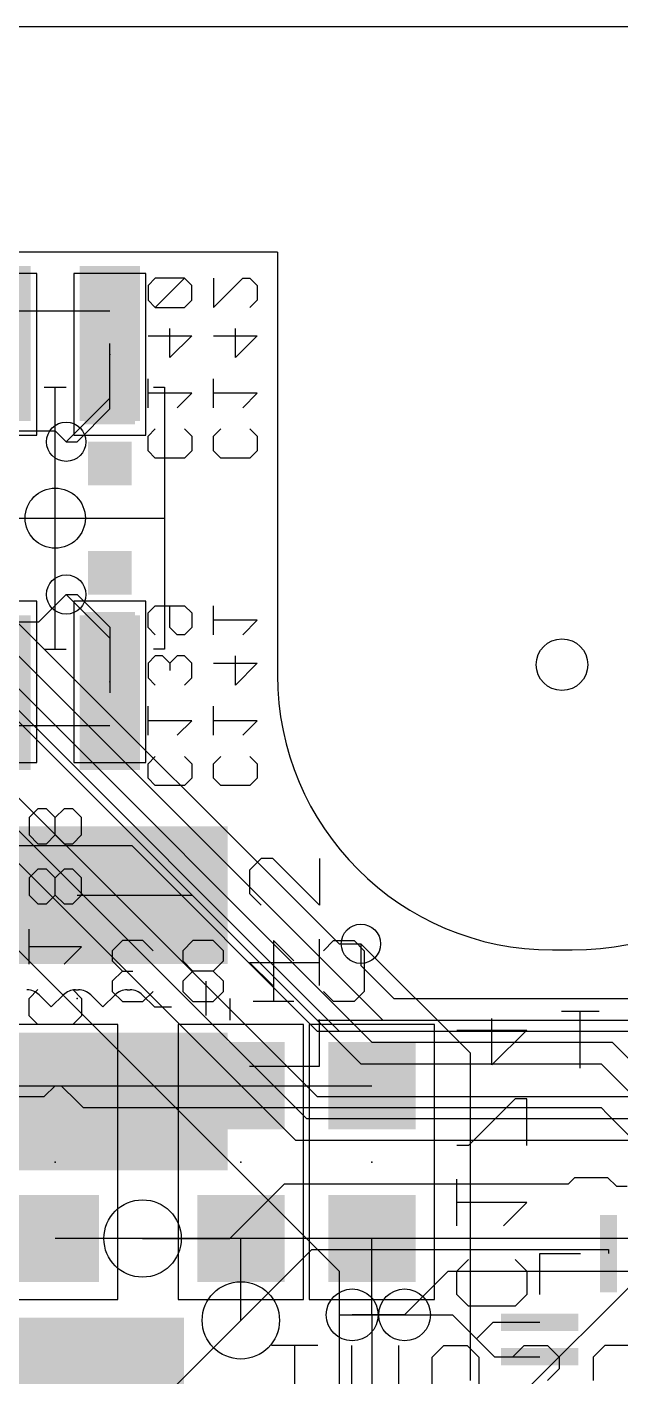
# Model space of a CAD drawing. Extents: x -61 to 136, y 23 to 123.
# Drawn here: x 87.94 to 94.83, y 89.84 to 105.54 of the extents above; entities that cross this region are included whole.
import ezdxf

# ---------------------------------------------------------------- set-up
doc = ezdxf.new("R2010")
doc.units = 0
for name, color, linetype in [('1', 14, 'CONTINUOUS'), ('13', 94, 'CONTINUOUS'), ('14', 94, 'CONTINUOUS'), ('16', 134, 'CONTINUOUS'), ('18', 94, 'CONTINUOUS'), ('20', 251, 'CONTINUOUS'), ('21', 251, 'CONTINUOUS'), ('23', 251, 'CONTINUOUS'), ('24', 54, 'CONTINUOUS'), ('25', 251, 'CONTINUOUS'), ('26', 54, 'CONTINUOUS'), ('3', 214, 'CONTINUOUS'), ('4', 214, 'CONTINUOUS'), ('40', 134, 'CONTINUOUS'), ('41', 14, 'CONTINUOUS')]:
    doc.layers.add(name, color=color, linetype=linetype)

# ---------------------------------------------------------------- blocks, each defined once
blk = doc.blocks.new('RECT')
blk.add_solid([(-0.5, -0.5), (0.5, -0.5), (-0.5, 0.5), (0.5, 0.5)])
blk = doc.blocks.new('ROUNDV')
blk.add_circle((0, 0), 0.5)

msp = doc.modelspace()

# ---------------------------------------------------------------- linework, layer by layer
at = {"layer": '1'}
for p, q in [((118.237, 105.537), (29.21, 105.537)), ((88.9, 101.092), (88.9, 101.854)), ((88.519, 100.711), (88.9, 101.092)), ((88.392, 100.711), (88.519, 100.711)), ((88.392, 98.933), (88.519, 98.933)), ((88.519, 98.933), (88.9, 98.552)), ((88.9, 98.552), (88.9, 97.79)), ((88.519, 95.434), (89.859, 95.434)), ((89.859, 95.434), (91.313, 93.98)), ((91.313, 93.98), (94.996, 93.98)), ((86.106, 93.218), (88.335, 93.218)), ((88.335, 93.218), (88.519, 93.034)), ((88.519, 93.034), (88.589, 92.964)), ((88.589, 92.964), (94.488, 92.964)), ((94.488, 92.964), (94.615, 92.964)), ((94.615, 92.964), (94.6912, 92.8878)), ((94.6912, 92.8878), (95.501, 92.078)), ((94.234, 92.075), (94.3102, 92.1512)), ((94.3102, 92.1512), (94.6912, 92.1512)), ((94.6912, 92.1512), (94.7928, 92.0496)), ((90.297, 91.44), (90.932, 92.075)), ((90.932, 92.075), (94.234, 92.075)), ((94.7928, 92.0496), (94.9198, 92.0496)), ((89.281, 91.44), (90.297, 91.44)), ((90.424, 90.4875), (91.2495, 91.313)), ((91.2495, 91.313), (94.5261, 91.313)), ((94.5261, 91.313), (94.701, 91.313)), ((94.701, 91.313), (94.701, 91.265)), ((92.329, 90.551), (91.7194, 90.551)), ((92.329, 90.551), (92.8878, 90.551)), ((92.8878, 90.551), (93.1672, 90.2716)), ((93.1672, 90.2716), (93.3606, 90.465)), ((93.3606, 90.465), (93.901, 90.465)), ((93.1672, 90.2716), (93.3738, 90.065)), ((93.3738, 90.065), (93.901, 90.065))]:
    msp.add_line(p, q, dxfattribs=at)
at = {"layer": '13'}
for p, q in [((64.77, 96.012), (89.154, 96.012)), ((89.154, 96.012), (91.313, 93.853)), ((91.313, 93.853), (95.504, 93.853)), ((92.329, 90.551), (92.837, 91.059)), ((92.837, 91.059), (96.4565, 91.059)), ((92.329, 90.551), (91.7194, 90.551))]:
    msp.add_line(p, q, dxfattribs=at)
at = {"layer": '14'}
for p, q in [((87.757, 98.679), (91.567, 94.869)), ((87.503, 97.917), (91.567, 93.853)), ((87.249, 97.155), (91.313, 93.091)), ((87.122, 96.901), (91.186, 92.837)), ((86.995, 96.647), (91.059, 92.583)), ((86.741, 95.885), (91.567, 91.059)), ((91.567, 94.869), (91.821, 94.869)), ((91.567, 93.853), (95.504, 93.853)), ((91.313, 93.091), (95.504, 93.091)), ((91.186, 92.837), (95.377, 92.837)), ((91.059, 92.583), (95.25, 92.583)), ((92.837, 88.773), (95.504, 91.44)), ((91.567, 91.059), (91.567, 90.551)), ((86.4235, 86.487), (90.3605, 90.424)), ((90.3605, 90.424), (90.424, 90.4875)), ((91.567, 90.551), (91.567, 86.995)), ((91.567, 90.551), (92.329, 90.551))]:
    msp.add_line(p, q, dxfattribs=at)
at = {"layer": '16'}
for p, q in [((87.63, 102.235), (88.9, 102.235)), ((88.392, 100.711), (88.9, 101.219)), ((88.392, 98.933), (88.9, 98.425)), ((87.63, 97.409), (88.9, 97.409)), ((91.821, 94.869), (93.091, 93.599)), ((93.091, 93.599), (93.091, 89.789)), ((86.995, 93.091), (88.138, 93.091)), ((88.138, 93.091), (88.265, 93.218)), ((88.265, 93.218), (90.424, 93.218)), ((90.424, 93.218), (91.948, 93.218)), ((89.281, 91.44), (88.265, 91.44)), ((90.424, 90.4875), (90.424, 91.44)), ((91.948, 90.551), (91.948, 91.44)), ((91.7194, 90.551), (91.948, 90.551)), ((92.329, 90.551), (91.948, 90.551)), ((91.948, 90.551), (91.948, 89.535))]:
    msp.add_line(p, q, dxfattribs=at)
at = {"layer": '20'}
for p, q in [((90.85, 102.917), (56.61, 102.917)), ((90.85, 102.917), (90.85, 97.997)), ((94.05, 94.797), (94.28, 94.797))]:
    msp.add_line(p, q, dxfattribs=at)
for centre, radius in [((88.265, 99.822), 0.35), ((94.16, 98.117), 0.3)]:
    msp.add_circle(centre, radius, dxfattribs=at)
for centre, start, end in [((94.05, 97.997), 180, 270), ((94.28, 97.997), 270, 0)]:
    msp.add_arc(centre, 3.2, start, end, dxfattribs=at)
at = {"layer": '21'}
for p, q in [((88.138, 101.346), (88.392, 101.346)), ((88.265, 99.822), (88.265, 101.346)), ((89.408, 101.346), (89.535, 101.346)), ((89.535, 101.346), (89.535, 99.822)), ((86.995, 99.822), (88.265, 99.822)), ((88.265, 99.822), (89.535, 99.822)), ((88.265, 98.298), (88.265, 99.822)), ((89.535, 99.822), (89.535, 98.298)), ((88.138, 98.298), (88.265, 98.298)), ((88.265, 98.298), (88.392, 98.298)), ((89.535, 98.298), (89.408, 98.298)), ((90.019, 94.034), (90.019, 94.434)), ((88.0776, 94.2754), (88.219, 94.134)), ((88.219, 94.134), (88.3604, 94.2754)), ((88.5018, 94.334), (88.5362, 94.334)), ((88.6776, 94.2754), (88.819, 94.134)), ((88.819, 94.134), (88.9604, 94.2754)), ((89.1018, 94.334), (89.1362, 94.334)), ((89.2776, 94.2754), (89.419, 94.134)), ((89.419, 94.134), (89.619, 94.134)), ((93.901, 90.79), (93.901, 91.265)), ((93.901, 91.265), (94.376, 91.265))]:
    msp.add_line(p, q, dxfattribs=at)
for centre, start, end in [((87.9362, 94.134), 44.9913, 89.9878), ((88.5018, 94.134), 90.0122, 135.0087), ((88.5362, 94.134), 44.9913, 89.9878), ((89.1018, 94.134), 90.0122, 135.0087), ((89.1362, 94.134), 44.9913, 89.9878)]:
    msp.add_arc(centre, 0.2, start, end, dxfattribs=at)
at = {"layer": '23'}
msp.add_point((88.519, 94.234), dxfattribs=at)
at = {"layer": '24'}
for p in [(88.9, 101.727), (88.9, 97.917), (88.265, 92.329), (90.424, 92.329), (91.948, 92.329)]:
    msp.add_point(p, dxfattribs=at)
at = {"layer": '25'}
for p, q in [((90.6605, 95.86), (90.5249, 95.7244)), ((90.7961, 95.86), (90.6605, 95.86)), ((91.3384, 95.3176), (90.7961, 95.86)), ((91.3384, 95.86), (91.3384, 95.3176)), ((90.5249, 95.7244), (90.5249, 95.4532)), ((90.5249, 95.4532), (90.6605, 95.3176)), ((91.3384, 94.3821), (91.3384, 94.9244)), ((90.7961, 94.3821), (90.5249, 94.6533)), ((90.5249, 94.6533), (91.3384, 94.6533)), ((91.3384, 93.4466), (91.3384, 93.9889)), ((90.5249, 93.4466), (91.3384, 93.4466))]:
    msp.add_line(p, q, dxfattribs=at)
at = {"layer": '26'}
for p, q in [((89.4292, 102.6135), (89.3445, 102.5288)), ((89.3445, 102.5288), (89.3445, 102.3593)), ((89.7682, 102.6135), (89.4292, 102.6135)), ((89.4292, 102.2746), (89.7682, 102.6135)), ((89.8529, 102.5288), (89.7682, 102.6135)), ((89.8529, 102.3593), (89.8529, 102.5288)), ((90.1065, 102.6135), (90.1065, 102.2746)), ((90.1065, 102.2746), (90.4455, 102.6135)), ((90.4455, 102.6135), (90.5302, 102.6135)), ((90.5302, 102.6135), (90.6149, 102.5288)), ((90.6149, 102.5288), (90.6149, 102.3593)), ((89.3445, 102.3593), (89.4292, 102.2746)), ((89.7682, 102.2746), (89.8529, 102.3593)), ((90.6149, 102.3593), (90.5302, 102.2746)), ((89.4292, 102.2746), (89.7682, 102.2746)), ((89.3445, 101.9441), (89.8529, 101.9441)), ((89.5987, 101.6899), (89.5987, 102.0289)), ((89.8529, 101.9441), (89.5987, 101.6899)), ((90.1065, 101.9441), (90.6149, 101.9441)), ((90.3607, 101.6899), (90.3607, 102.0289)), ((90.6149, 101.9441), (90.3607, 101.6899)), ((89.3445, 101.1052), (89.3445, 101.4442)), ((90.1065, 101.1052), (90.1065, 101.4442)), ((89.8529, 101.2747), (89.3445, 101.2747)), ((89.6835, 101.1052), (89.8529, 101.2747)), ((90.6149, 101.2747), (90.1065, 101.2747)), ((90.4455, 101.1052), (90.6149, 101.2747)), ((89.3445, 100.7747), (89.4292, 100.8595)), ((89.7682, 100.8595), (89.8529, 100.7747)), ((90.1065, 100.7747), (90.1912, 100.8595)), ((90.5302, 100.8595), (90.6149, 100.7747)), ((89.3445, 100.6052), (89.3445, 100.7747)), ((89.8529, 100.7747), (89.8529, 100.6052)), ((90.1065, 100.6052), (90.1065, 100.7747)), ((90.6149, 100.7747), (90.6149, 100.6052)), ((89.4292, 100.5205), (89.3445, 100.6052)), ((89.7682, 100.5205), (89.4292, 100.5205)), ((89.8529, 100.6052), (89.7682, 100.5205)), ((90.1912, 100.5205), (90.1065, 100.6052)), ((90.5302, 100.5205), (90.1912, 100.5205)), ((90.6149, 100.6052), (90.5302, 100.5205)), ((89.3445, 98.7188), (89.4292, 98.8035)), ((89.4292, 98.8035), (89.7682, 98.8035)), ((89.5987, 98.5493), (89.5987, 98.8035)), ((89.7682, 98.8035), (89.8529, 98.7188)), ((90.1065, 98.4646), (90.1065, 98.8035)), ((89.3445, 98.5493), (89.3445, 98.7188)), ((89.8529, 98.7188), (89.8529, 98.5493)), ((90.6149, 98.6341), (90.1065, 98.6341)), ((90.4455, 98.4646), (90.6149, 98.6341)), ((89.4292, 98.4646), (89.3445, 98.5493)), ((89.6835, 98.4646), (89.5987, 98.5493)), ((89.7682, 98.4646), (89.6835, 98.4646)), ((89.8529, 98.5493), (89.7682, 98.4646)), ((89.4292, 98.2189), (89.3445, 98.1341)), ((89.3445, 98.1341), (89.3445, 97.9646)), ((89.514, 98.2189), (89.4292, 98.2189)), ((89.5987, 98.1341), (89.514, 98.2189)), ((89.6835, 98.2189), (89.5987, 98.1341)), ((89.5987, 98.1341), (89.5987, 98.0494)), ((89.7682, 98.2189), (89.6835, 98.2189)), ((89.8529, 98.1341), (89.7682, 98.2189)), ((89.8529, 97.9646), (89.8529, 98.1341)), ((90.1065, 98.1341), (90.6149, 98.1341)), ((90.3607, 97.8799), (90.3607, 98.2189)), ((90.6149, 98.1341), (90.3607, 97.8799)), ((89.3445, 97.9646), (89.4292, 97.8799)), ((89.7682, 97.8799), (89.8529, 97.9646)), ((89.3445, 97.2952), (89.3445, 97.6342)), ((90.1065, 97.2952), (90.1065, 97.6342)), ((89.8529, 97.4647), (89.3445, 97.4647)), ((89.6835, 97.2952), (89.8529, 97.4647)), ((90.6149, 97.4647), (90.1065, 97.4647)), ((90.4455, 97.2952), (90.6149, 97.4647)), ((89.3445, 96.9647), (89.4292, 97.0495)), ((89.7682, 97.0495), (89.8529, 96.9647)), ((90.1065, 96.9647), (90.1912, 97.0495)), ((90.5302, 97.0495), (90.6149, 96.9647)), ((89.3445, 96.7952), (89.3445, 96.9647)), ((89.8529, 96.9647), (89.8529, 96.7952)), ((90.1065, 96.7952), (90.1065, 96.9647)), ((90.6149, 96.9647), (90.6149, 96.7952)), ((89.4292, 96.7105), (89.3445, 96.7952)), ((89.7682, 96.7105), (89.4292, 96.7105)), ((89.8529, 96.7952), (89.7682, 96.7105)), ((90.1912, 96.7105), (90.1065, 96.7952)), ((90.5302, 96.7105), (90.1912, 96.7105)), ((90.6149, 96.7952), (90.5302, 96.7105)), ((88.0619, 96.4409), (87.9602, 96.3392)), ((88.1636, 96.4409), (88.0619, 96.4409)), ((88.2653, 96.3392), (88.1636, 96.4409)), ((88.3669, 96.4409), (88.2653, 96.3392)), ((88.4686, 96.4409), (88.3669, 96.4409)), ((88.5703, 96.3392), (88.4686, 96.4409)), ((87.9602, 96.3392), (87.9602, 96.1358)), ((88.2653, 96.1358), (88.2653, 96.3392)), ((88.5703, 96.1358), (88.5703, 96.3392)), ((87.9602, 96.1358), (88.0619, 96.0341)), ((88.1636, 96.0341), (88.2653, 96.1358)), ((88.2653, 96.1358), (88.3669, 96.0341)), ((88.4686, 96.0341), (88.5703, 96.1358)), ((88.0619, 96.0341), (88.1636, 96.0341)), ((88.3669, 96.0341), (88.4686, 96.0341)), ((88.0619, 95.7392), (87.9602, 95.6375)), ((87.9602, 95.6375), (87.9602, 95.4342)), ((88.1636, 95.7392), (88.0619, 95.7392)), ((88.2653, 95.6375), (88.1636, 95.7392)), ((88.3669, 95.7392), (88.2653, 95.6375)), ((88.2653, 95.4342), (88.2653, 95.6375)), ((88.4686, 95.7392), (88.3669, 95.7392)), ((88.5703, 95.6375), (88.4686, 95.7392)), ((88.5703, 95.4342), (88.5703, 95.6375)), ((87.9602, 95.4342), (88.0619, 95.3325)), ((88.0619, 95.3325), (88.1636, 95.3325)), ((88.1636, 95.3325), (88.2653, 95.4342)), ((88.2653, 95.4342), (88.3669, 95.3325)), ((88.3669, 95.3325), (88.4686, 95.3325)), ((88.4686, 95.3325), (88.5703, 95.4342)), ((87.9602, 94.6308), (87.9602, 95.0376)), ((88.5703, 94.8342), (87.9602, 94.8342)), ((88.3669, 94.6308), (88.5703, 94.8342)), ((89.0475, 94.9077), (88.9288, 94.7891)), ((89.2847, 94.9077), (89.0475, 94.9077)), ((89.4034, 94.7891), (89.2847, 94.9077)), ((89.866, 94.9077), (89.7474, 94.7891)), ((90.1033, 94.9077), (89.866, 94.9077)), ((90.2219, 94.7891), (90.1033, 94.9077)), ((91.0405, 94.6704), (90.8033, 94.9077)), ((90.8033, 94.9077), (90.8033, 94.1959)), ((91.3846, 94.7891), (91.5032, 94.9077)), ((91.5032, 94.9077), (91.7405, 94.9077)), ((91.7405, 94.9077), (91.8591, 94.7891)), ((88.9288, 94.7891), (88.9288, 94.6704)), ((88.9288, 94.6704), (89.0475, 94.5518)), ((89.7474, 94.7891), (89.7474, 94.6704)), ((89.7474, 94.6704), (89.866, 94.5518)), ((90.1033, 94.5518), (90.2219, 94.6704)), ((90.2219, 94.6704), (90.2219, 94.7891)), ((91.8591, 94.7891), (91.8591, 94.3145)), ((89.0475, 94.5518), (88.9288, 94.4332)), ((89.0475, 94.5518), (89.1661, 94.5518)), ((89.866, 94.5518), (89.7474, 94.4332)), ((90.1033, 94.5518), (89.866, 94.5518)), ((90.2219, 94.4332), (90.1033, 94.5518)), ((88.9288, 94.4332), (88.9288, 94.3145)), ((89.7474, 94.4332), (89.7474, 94.3145)), ((90.2219, 94.3145), (90.2219, 94.4332)), ((87.9602, 94.2343), (88.0619, 94.3359)), ((87.9602, 94.0309), (87.9602, 94.2343)), ((88.4686, 94.3359), (88.5703, 94.2343)), ((88.5703, 94.2343), (88.5703, 94.0309)), ((88.9288, 94.3145), (89.0475, 94.1959)), ((89.0475, 94.1959), (89.2847, 94.1959)), ((89.2847, 94.1959), (89.4034, 94.3145)), ((89.7474, 94.3145), (89.866, 94.1959)), ((89.866, 94.1959), (90.1033, 94.1959)), ((90.1033, 94.1959), (90.2219, 94.3145)), ((91.0405, 94.1959), (90.566, 94.1959)), ((91.5032, 94.1959), (91.3846, 94.3145)), ((91.7405, 94.1959), (91.5032, 94.1959)), ((91.8591, 94.3145), (91.7405, 94.1959)), ((88.0619, 93.9292), (87.9602, 94.0309)), ((88.5703, 94.0309), (88.4686, 93.9292)), ((94.5931, 94.0822), (94.1525, 94.0822)), ((94.3728, 93.4212), (94.3728, 94.0822)), ((88.4686, 93.9292), (88.0619, 93.9292)), ((93.3453, 93.4592), (93.3453, 94.0015)), ((92.9386, 93.8659), (93.7521, 93.8659)), ((93.7521, 93.8659), (93.3453, 93.4592)), ((93.6165, 93.066), (93.0742, 92.5236)), ((93.7521, 93.066), (93.6165, 93.066)), ((93.7521, 92.5236), (93.7521, 93.066)), ((93.0742, 92.5236), (92.9386, 92.5236)), ((92.9386, 91.5881), (92.9386, 92.1304)), ((93.7521, 91.8593), (92.9386, 91.8593)), ((93.4809, 91.5881), (93.7521, 91.8593)), ((92.9386, 91.0593), (93.0742, 91.1949)), ((92.9386, 90.7882), (92.9386, 91.0593)), ((93.6165, 91.1949), (93.7521, 91.0593)), ((93.7521, 91.0593), (93.7521, 90.7882)), ((93.0742, 90.6526), (92.9386, 90.7882)), ((93.7521, 90.7882), (93.6165, 90.6526)), ((93.6165, 90.6526), (93.0742, 90.6526)), ((91.3214, 90.1961), (90.7791, 90.1961)), ((91.0503, 89.3826), (91.0503, 90.1961)), ((91.7146, 89.5182), (91.7146, 90.1961)), ((92.2569, 90.1961), (92.2569, 89.5182)), ((92.6501, 90.0605), (92.7857, 90.1961)), ((92.7857, 90.1961), (93.0569, 90.1961)), ((93.0569, 90.1961), (93.1925, 90.0605)), ((93.5857, 90.0605), (93.7212, 90.1961)), ((93.7212, 90.1961), (93.9924, 90.1961)), ((93.9924, 90.1961), (94.128, 90.0605)), ((94.6568, 90.1961), (94.5212, 90.0605)), ((95.0635, 90.1961), (94.6568, 90.1961)), ((92.6501, 89.5182), (92.6501, 90.0605)), ((93.1925, 90.0605), (93.1925, 89.5182)), ((94.128, 90.0605), (94.128, 89.9249)), ((94.5212, 90.0605), (94.5212, 89.7893)), ((94.128, 89.9249), (93.9924, 89.7893))]:
    msp.add_line(p, q, dxfattribs=at)
at = {"layer": '3'}
for p, q in [((87.122, 98.933), (92.075, 93.98)), ((86.868, 98.806), (91.948, 93.726)), ((86.614, 98.679), (91.821, 93.472)), ((91.821, 94.869), (91.821, 94.615)), ((91.821, 94.615), (92.202, 94.234)), ((92.202, 94.234), (98.171, 94.234)), ((92.075, 93.98), (98.044, 93.98)), ((91.948, 93.726), (94.742, 93.726)), ((94.742, 93.726), (96.266, 92.202)), ((91.821, 93.472), (94.615, 93.472)), ((94.615, 93.472), (96.266, 91.821)), ((98.552, 91.44), (89.281, 91.44))]:
    msp.add_line(p, q, dxfattribs=at)
at = {"layer": '4'}
for p, q in [((87.4395, 100.838), (88.265, 100.838)), ((88.265, 100.838), (88.392, 100.711)), ((88.0745, 98.6155), (88.392, 98.933)), ((87.1855, 98.6155), (88.0745, 98.6155))]:
    msp.add_line(p, q, dxfattribs=at)
at = {"layer": '40'}
for p, q in [((88.0491, 102.6668), (87.2109, 102.6668)), ((88.0491, 100.7872), (88.0491, 102.6668)), ((88.4809, 102.6668), (88.4809, 100.7872)), ((89.3191, 102.6668), (88.4809, 102.6668)), ((89.3191, 100.7872), (89.3191, 102.6668)), ((87.2109, 100.7872), (88.0491, 100.7872)), ((88.4809, 100.7872), (89.3191, 100.7872)), ((88.0491, 98.8568), (87.2109, 98.8568)), ((88.0491, 96.9772), (88.0491, 98.8568)), ((89.3191, 98.8568), (88.4809, 98.8568)), ((88.4809, 98.8568), (88.4809, 96.9772)), ((89.3191, 96.9772), (89.3191, 98.8568)), ((87.2109, 96.9772), (88.0491, 96.9772)), ((88.4809, 96.9772), (89.3191, 96.9772)), ((88.994, 93.929), (87.536, 93.929)), ((88.994, 90.729), (88.994, 93.929)), ((91.153, 93.929), (89.695, 93.929)), ((89.695, 93.929), (89.695, 90.729)), ((91.153, 90.729), (91.153, 93.929)), ((92.677, 93.929), (91.219, 93.929)), ((91.219, 93.929), (91.219, 90.729)), ((92.677, 90.729), (92.677, 93.929)), ((87.536, 90.729), (88.994, 90.729)), ((89.695, 90.729), (91.153, 90.729)), ((91.219, 90.729), (92.677, 90.729))]:
    msp.add_line(p, q, dxfattribs=at)
at = {"layer": '41'}
msp.add_line((90.297, 94.234), (90.297, 93.98), dxfattribs=at)

# ---------------------------------------------------------------- block references
at = {"layer": '1'}
for p, xscale, yscale, rotation in [((87.63, 101.854), 1.8, 0.7, 90), ((88.9, 101.854), 1.8, 0.7, 90), ((87.63, 97.79), 1.8, 0.7, 90), ((88.9, 97.79), 1.8, 0.7, 90), ((94.701, 91.265), 0.2, 0.9, 180), ((93.901, 90.465), 0.2, 0.9, 270), ((93.901, 90.065), 0.2, 0.9, 270)]:
    msp.add_blockref('RECT', p, dxfattribs=dict(at, xscale=xscale, yscale=yscale, rotation=rotation))
at = {"layer": '1', "xscale": 3.5, "yscale": 1.6}
for p in [(88.519, 95.434), (88.519, 93.034), (88.011, 89.719)]:
    msp.add_blockref('RECT', p, dxfattribs=at)
at = {"layer": '16'}
for p, xscale, yscale, rotation in [((88.9, 102.235), 0.6096, 0.5842, 270), ((88.9, 101.219), 0.6096, 0.5842, 270), ((88.9, 98.425), 0.6096, 0.5842, 90), ((88.9, 97.409), 0.6096, 0.5842, 90), ((88.265, 93.218), 1.016, 1.016, 90), ((90.424, 93.218), 1.016, 1.016, 90), ((91.948, 93.218), 1.016, 1.016, 90), ((88.265, 91.44), 1.016, 1.016, 90), ((90.424, 91.44), 1.016, 1.016, 90), ((91.948, 91.44), 1.016, 1.016, 90)]:
    msp.add_blockref('RECT', p, dxfattribs=dict(at, xscale=xscale, yscale=yscale, rotation=rotation))
at = {"layer": '16', "xscale": 3.5, "yscale": 1.6}
msp.add_blockref('RECT', (87.884, 89.719), dxfattribs=at)
at = {"layer": '18'}
for p, xscale, yscale in [((88.392, 100.711), 0.4572, 0.4572), ((88.392, 100.711), 0.4572, 0.4572), ((88.392, 100.711), 0.4572, 0.4572), ((88.392, 100.711), 0.4572, 0.4572), ((88.392, 100.711), 0.4572, 0.4572), ((88.392, 100.711), 0.4572, 0.4572), ((88.392, 100.711), 0.4572, 0.4572), ((88.392, 100.711), 0.4572, 0.4572), ((88.392, 98.933), 0.4572, 0.4572), ((88.392, 98.933), 0.4572, 0.4572), ((88.392, 98.933), 0.4572, 0.4572), ((88.392, 98.933), 0.4572, 0.4572), ((88.392, 98.933), 0.4572, 0.4572), ((88.392, 98.933), 0.4572, 0.4572), ((88.392, 98.933), 0.4572, 0.4572), ((88.392, 98.933), 0.4572, 0.4572), ((91.821, 94.869), 0.4572, 0.4572), ((91.821, 94.869), 0.4572, 0.4572), ((91.821, 94.869), 0.4572, 0.4572), ((91.821, 94.869), 0.4572, 0.4572), ((91.821, 94.869), 0.4572, 0.4572), ((91.821, 94.869), 0.4572, 0.4572), ((91.821, 94.869), 0.4572, 0.4572), ((91.821, 94.869), 0.4572, 0.4572), ((89.281, 91.44), 0.9, 0.9), ((89.281, 91.44), 0.9, 0.9), ((89.281, 91.44), 0.9, 0.9), ((89.281, 91.44), 0.9, 0.9), ((89.281, 91.44), 0.9, 0.9), ((89.281, 91.44), 0.9, 0.9), ((89.281, 91.44), 0.9, 0.9), ((89.281, 91.44), 0.9, 0.9), ((90.424, 90.4875), 0.9, 0.9), ((90.424, 90.4875), 0.9, 0.9), ((90.424, 90.4875), 0.9, 0.9), ((90.424, 90.4875), 0.9, 0.9), ((90.424, 90.4875), 0.9, 0.9), ((90.424, 90.4875), 0.9, 0.9), ((90.424, 90.4875), 0.9, 0.9), ((90.424, 90.4875), 0.9, 0.9), ((91.7194, 90.551), 0.6032, 0.6032), ((91.7194, 90.551), 0.6032, 0.6032), ((91.7194, 90.551), 0.6032, 0.6032), ((91.7194, 90.551), 0.6032, 0.6032), ((91.7194, 90.551), 0.6032, 0.6032), ((91.7194, 90.551), 0.6032, 0.6032), ((91.7194, 90.551), 0.6032, 0.6032), ((91.7194, 90.551), 0.6032, 0.6032), ((92.329, 90.551), 0.6032, 0.6032), ((92.329, 90.551), 0.6032, 0.6032), ((92.329, 90.551), 0.6032, 0.6032), ((92.329, 90.551), 0.6032, 0.6032), ((92.329, 90.551), 0.6032, 0.6032), ((92.329, 90.551), 0.6032, 0.6032), ((92.329, 90.551), 0.6032, 0.6032), ((92.329, 90.551), 0.6032, 0.6032)]:
    msp.add_blockref('ROUNDV', p, dxfattribs=dict(at, xscale=xscale, yscale=yscale))
at = {"layer": '21', "xscale": 0.508, "yscale": 0.508}
for p in [(88.9, 100.457), (88.9, 99.187)]:
    msp.add_blockref('RECT', p, dxfattribs=at)

doc.saveas('drawing.dxf')
